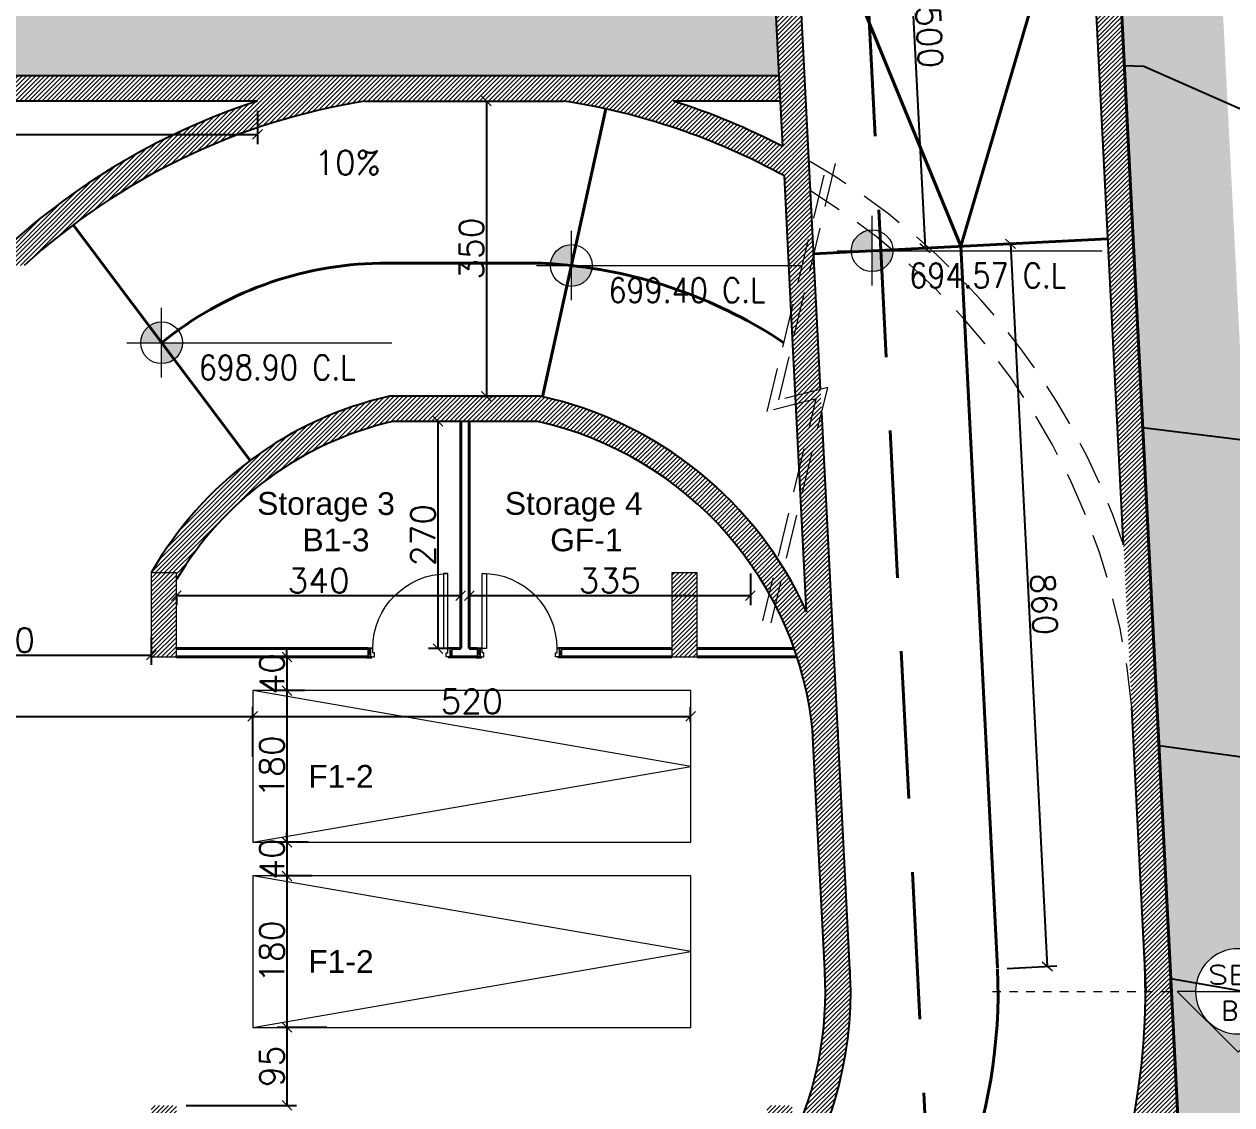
# Model space of a CAD drawing. Header units: metres. Extents: x -322116 to -321123, y -26723 to -26468.
# Drawn here: x -321779.92 to -321765.58, y -26544.13 to -26531.29 of the extents above; entities that cross this region are included whole.
import ezdxf
from ezdxf.enums import TextEntityAlignment as Align

# ---------------------------------------------------------------- set-up
doc = ezdxf.new("R2010")
doc.units = ezdxf.units.M
doc.header["$LTSCALE"] = 7
doc.header["$MEASUREMENT"] = 0
doc.header["$PDMODE"] = 34
doc.header["$PDSIZE"] = 0.5
for name, pattern in [('$0$CENTER', [2, 1.25, -0.25, 0.25, -0.25]), ('1363-TXX-A-XXX-Plots layouts-R02$0$HIDDEN', [0.375, 0.25, -0.125]), ('DASHED', [0.75, 0.5, -0.25]), ('Hidden', [9.525, 6.35, -3.175])]:
    doc.linetypes.add(name, pattern=pattern)
for name, color, linetype, lineweight in [('$0$A-ANNO-IDEN', 2, 'Continuous', 9), ('1363TRXX-AS003$0$A-FLOR-IDEN', 4, 'Continuous', 18), ('A-ANNO-TXT3', 6, 'Continuous', 30), ('A-DOOR', 134, 'Continuous', 18), ('A-FLOR-HIDN', 9, 'Hidden', 13), ('A-GRID-DIMS', 142, 'Continuous', 9), ('A-STRS', 2, 'Continuous', 18), ('A-WALL-BLWO', 7, 'Continuous', 40), ('L-Structure', 5, 'Continuous', 15), ('PATT-CONC', 8, 'Continuous', 9), ('plaster', 1, 'Continuous', 0), ('projection plans', 8, 'Continuous', 5)]:
    doc.layers.add(name, color=color, linetype=linetype, lineweight=lineweight)
for name, color, linetype in [('22-1-14-ROAD P2PFGC', 5, 'Continuous'), ('CONT-MNR', 8, 'Continuous'), ('POINT_ICON', 4, 'Continuous')]:
    doc.layers.add(name, color=color, linetype=linetype)
doc.styles.add('$0$EG_SIMPLEX', font='SIMPLEX.shx')
doc.styles.add('1363TRXX-AS003$0$EG_SIMPLEX', font='SIMPLEX.shx')
doc.styles.add('EG_SIMPLEX', font='SIMPLEX.shx')
doc.styles.get("Standard").update_dxf_attribs({"font": 'romans.shx', "height": 0.5})
doc.dimstyles.new('ERGA-M-0200', dxfattribs={"dimscale": 1.15, "dimtxt": 0.2, "dimasz": 0.2, "dimexe": 0.1, "dimexo": 0.1, "dimgap": 0.06, "dimtad": 1, "dimdec": 1, "dimlfac": 100, "dimrnd": 5, "dimdsep": 46, "dimtxsty": 'EG_SIMPLEX', "dimblk1": 'OBLIQUE', "dimblk2": 'OBLIQUE', "dimsah": 1, "dimcen": 0.3, "dimclrd": 256, "dimclre": 256, "dimclrt": 2, "dimadec": 0, "dimazin": 0, "dimtfac": 1, "dimtdec": 1, "dimtix": 1, "dimtmove": 2, "dimatfit": 3, "dimldrblk": 'OBLIQUE', "dimfxl": 1, "dimtolj": 1, "dimtzin": 0, "dimarcsym": 0})
pattern_1 = [(45, (65, 0), (-0.0265165042945, 0.0265165042945), [])]

# ---------------------------------------------------------------- blocks, each defined once
blk = doc.blocks.new('*U29')
blk.add_hatch(color=252).paths.add_polyline_path([(0, 450, -0.414214), (450, 0), (643, 0), (0, 643), (-643, 0), (-450, 0, -0.414214)])
blk.add_line((-450, 0), (450, 0))
at = {"linetype": '$0$CENTER'}
blk.add_line((-2593, 0), (-643, 0), dxfattribs=at)
blk.add_lwpolyline([(-450, 0), (-643, 0), (0, 643), (643, 0), (450, 0)])
blk.add_circle((0, 0), 450)
at = {"style": '$0$EG_SIMPLEX'}
blk.add_attdef('NB', text='', height=200, dxfattribs=at).set_placement((0, 32), align=Align.BOTTOM_CENTER)
at = {"style": '$0$EG_SIMPLEX', "width": 0.5625}
blk.add_attdef('REF-F-', text='', height=200, dxfattribs=at).set_placement((-321, -274), (321, -274), align=Align.FIT)
at = {"style": '$0$EG_SIMPLEX'}
blk.add_attdef('REF', text='', height=200, dxfattribs=at).set_placement((0, -75), align=Align.TOP_CENTER)
blk = doc.blocks.new('plot limit')
at = {"color": 5}
blk.add_lwpolyline([(-321725.0411, -26759.7735), (-321735.7734, -26759.0595), (-321732.8382, -26721.5907), (-321726.0304, -26721.9282), (-321722.2569, -26721.9337), (-321712.0131, -26721.5769), (-321702.1619, -26720.7671), (-321700.2699, -26757.9792), (-321703.6476, -26759.2974, -0.0276131)], format="xyb", close=True, dxfattribs=at)
at = {"color": 5, "linetype": 'DASHED', "ltscale": 0.5}
blk.add_lwpolyline([(-321703.4829, -26753.8659), (-321705.0008, -26724.0106), (-321711.838, -26724.5726), (-321722.2069, -26724.9338), (-321726.107, -26724.928), (-321730.075, -26724.7313), (-321732.3893, -26754.2736)], dxfattribs=at)
at = {"layer": '$0$A-ANNO-IDEN'}
ref = blk.add_blockref('*U29', (-321700.5036, -26737.8057), dxfattribs=dict(at, xscale=-0.0011249999994782, yscale=0.0011249999994782, zscale=0.0011249999994782, rotation=180))
ref.add_attrib('REF-F-', 'SEC', dxfattribs={"layer": '0', "height": 0.225, "rotation": 360, "style": '$0$EG_SIMPLEX', "width": 1.25}).set_placement((-321700.8652, -26737.7221), (-321700.1419, -26737.7221), align=Align.FIT)
ref.add_attrib('NB', 'BB', dxfattribs={"layer": '0', "height": 0.225, "rotation": 360, "style": '$0$EG_SIMPLEX'}).set_placement((-321700.5036, -26738.2169), align=Align.BOTTOM_CENTER)
blk = doc.blocks.new('B1 2')
at = {"layer": 'CONT-MNR', "flags": 128}
for points, elevation in [([(-321201.8548, -26531.7818), (-321201.6226, -26531.7914), (-321198.8615, -26533.0098), (-321196.9731, -26533.7744), (-321193.6076, -26534.2718), (-321188.3932, -26534.1356)], 704), ([(-321201.444, -26539.8606), (-321198.1327, -26540.3135), (-321193.9112, -26540.3025), (-321190.1897, -26540.001), (-321188.3932, -26540.0387)], 706), ([(-321188.3932, -26543.2778), (-321189.0609, -26543.3304), (-321190.5994, -26543.435), (-321192.0641, -26543.5129), (-321193.3802, -26543.5547), (-321194.4728, -26543.5504), (-321195.5704, -26543.4996), (-321196.5078, -26543.4249), (-321197.3358, -26543.3279), (-321198.1058, -26543.2107), (-321198.8686, -26543.0752), (-321199.6754, -26542.9231), (-321200.5772, -26542.7564), (-321201.3033, -26542.6321)], 707)]:
    blk.add_lwpolyline(points, dxfattribs=dict(at, elevation=elevation))
at = {"layer": 'POINT_ICON', "color": 4, "linetype": 'Continuous', "elevation": 705}
blk.add_lwpolyline([(-321201.6362, -26536.0808), (-321199.649, -26536.3277), (-321196.9745, -26536.7997), (-321192.8035, -26537.0602), (-321188.3932, -26536.9919)], dxfattribs=at)
blk = doc.blocks.new('_OBLIQUE')
at = {"color": 0, "linetype": 'ByBlock'}
blk.add_line((-0.5, -0.5), (0.5, 0.5), dxfattribs=at)
blk = doc.blocks.new('*D86')
at = {"layer": 'A-GRID-DIMS', "lineweight": -2, "transparency": 16777216}
for p, q in [((-321769.676, -26528.968), (-321769.362, -26528.952)), ((-321769.477, -26528.958), (-321769.223, -26533.951)), ((-321769.422, -26533.962), (-321769.108, -26533.946))]:
    blk.add_line(p, q, dxfattribs=at)
at = {"layer": 'Defpoints', "color": 0, "transparency": 16777216}
for p in [(-321769.791, -26528.974), (-321769.537, -26533.967), (-321769.223, -26533.951)]:
    blk.add_point(p, dxfattribs=at)
at = {"layer": 'A-GRID-DIMS', "lineweight": -2, "transparency": 16777216, "xscale": 0.115, "yscale": 0.115, "zscale": 0.115}
for p, rotation in [((-321769.477, -26528.958), 92.91062569001384), ((-321769.223, -26533.951), 272.9106256900138)]:
    blk.add_blockref('_OBLIQUE', p, dxfattribs=dict(at, rotation=rotation))
at = {"layer": 'A-GRID-DIMS', "color": 2, "transparency": 16777216, "insert": (-321769.172, -26531.446), "char_height": 0.2875, "attachment_point": 5, "rotation": 272.9106, "style": 'EG_SIMPLEX'}
blk.add_mtext('\\A1;500', dxfattribs=at)
blk = doc.blocks.new('CAR')
at = {"layer": 'projection plans'}
blk.add_lwpolyline([(-4465, 51996), (-6265, 51996), (-6265, 46796), (-4465, 46796)], close=True, dxfattribs=at)
blk.add_lwpolyline([(-6265, 51996), (-5365, 46796), (-4465, 51996)], dxfattribs=at)
blk = doc.blocks.new('1363TRXX-AS003$0$TAG-LEV-PL1')
h = blk.add_hatch(color=256)
h.paths.add_polyline_path([(0, 168.7, 0.414214), (-168.8, 0), (0, 0)])
h.paths.add_polyline_path([(168.7, 0), (0, 0), (0, -168.8, 0.414214)])
for p, q in [((0, -281.3), (0, 281.3)), ((-281.3, 0), (1859, 0))]:
    blk.add_line(p, q)
blk.add_circle((0, 0), 168.7)
at = {"style": '1363TRXX-AS003$0$EG_SIMPLEX', "width": 0.85}
for tag, p in [('F.F.L.', (450, 150)), ('C.L.', (450, -450))]:
    blk.add_attdef(tag, p, '', height=300, dxfattribs=at)
blk = doc.blocks.new('*D89')
at = {"layer": 'A-GRID-DIMS', "lineweight": -2, "transparency": 16777216}
for p, q in [((-321768.683, -26533.924), (-321768.093, -26533.894)), ((-321768.207, -26533.9), (-321767.771, -26542.483)), ((-321768.247, -26542.508), (-321767.656, -26542.477))]:
    blk.add_line(p, q, dxfattribs=at)
at = {"layer": 'Defpoints', "color": 0, "transparency": 16777216}
for p in [(-321768.798, -26533.93), (-321768.362, -26542.513), (-321767.771, -26542.483)]:
    blk.add_point(p, dxfattribs=at)
at = {"layer": 'A-GRID-DIMS', "lineweight": -2, "transparency": 16777216, "xscale": 0.115, "yscale": 0.115, "zscale": 0.115}
for p, rotation in [((-321768.207, -26533.9), 92.91033000602758), ((-321767.771, -26542.483), 272.9103300060276)]:
    blk.add_blockref('_OBLIQUE', p, dxfattribs=dict(at, rotation=rotation))
at = {"layer": 'A-GRID-DIMS', "color": 2, "transparency": 16777216, "insert": (-321767.811, -26538.182), "char_height": 0.2875, "attachment_point": 5, "rotation": 272.9103, "style": 'EG_SIMPLEX'}
blk.add_mtext('\\A1;860', dxfattribs=at)
blk = doc.blocks.new('*D90')
at = {"layer": 'A-GRID-DIMS', "lineweight": -2, "transparency": 16777216}
for p, q in [((-321778.412, -26538.571), (-321778.412, -26538.901)), ((-321781.912, -26538.623), (-321781.912, -26538.901)), ((-321781.912, -26538.786), (-321778.412, -26538.786))]:
    blk.add_line(p, q, dxfattribs=at)
at = {"layer": 'Defpoints', "color": 0, "transparency": 16777216}
for p in [(-321778.412, -26538.456), (-321781.912, -26538.508), (-321778.412, -26538.786)]:
    blk.add_point(p, dxfattribs=at)
at = {"layer": 'A-GRID-DIMS', "lineweight": -2, "transparency": 16777216, "xscale": 0.115, "yscale": 0.115, "zscale": 0.115, "rotation": 180}
blk.add_blockref('_OBLIQUE', (-321781.912, -26538.786), dxfattribs=at)
at = {"layer": 'A-GRID-DIMS', "lineweight": -2, "transparency": 16777216, "xscale": 0.115, "yscale": 0.115, "zscale": 0.115}
blk.add_blockref('_OBLIQUE', (-321778.412, -26538.786), dxfattribs=at)
at = {"layer": 'A-GRID-DIMS', "color": 2, "transparency": 16777216, "insert": (-321780.162, -26538.608), "char_height": 0.2875, "attachment_point": 5, "style": 'EG_SIMPLEX'}
blk.add_mtext('\\A1;350', dxfattribs=at)
blk = doc.blocks.new('*D91')
at = {"layer": 'A-GRID-DIMS', "lineweight": -2, "transparency": 16777216}
for p, q in [((-321774.515, -26532.205), (-321774.316, -26532.205)), ((-321774.431, -26532.205), (-321774.431, -26535.711)), ((-321774.515, -26535.711), (-321774.316, -26535.711))]:
    blk.add_line(p, q, dxfattribs=at)
at = {"layer": 'Defpoints', "color": 0, "transparency": 16777216}
for p in [(-321774.63, -26532.205, 0.001), (-321774.63, -26535.711, 0), (-321774.431, -26535.711)]:
    blk.add_point(p, dxfattribs=at)
at = {"layer": 'A-GRID-DIMS', "lineweight": -2, "transparency": 16777216, "xscale": 0.115, "yscale": 0.115, "zscale": 0.115}
for p, rotation in [((-321774.431, -26532.205), 90), ((-321774.431, -26535.711), 270)]:
    blk.add_blockref('_OBLIQUE', p, dxfattribs=dict(at, rotation=rotation))
at = {"layer": 'A-GRID-DIMS', "color": 2, "transparency": 16777216, "insert": (-321774.609, -26533.958), "char_height": 0.2875, "attachment_point": 5, "rotation": 90, "style": 'EG_SIMPLEX'}
blk.add_mtext('\\A1;350', dxfattribs=at)
blk = doc.blocks.new('*U84')
for p, q in [((-200, 0), (-170, -100)), ((-200, -100), (-170, 0)), ((800, 0), (770, -100)), ((800, -100), (770, 0))]:
    blk.add_line(p, q)
for points in [[(-95, 890), (-95, 0), (-145, 0), (-145, 890)], [(-215, 10), (-155, 10), (-155, 0), (-215, 0)], [(-170, -100), (-200, -100), (-200, 0), (-170, 0)], [(-145, 0), (-170, 0), (-170, -100), (-125, -100), (-125, -50), (-145, -50), (-145, 0)], [(745, 0), (770, 0), (770, -100), (725, -100), (725, -50), (745, -50), (745, 0)], [(815, 10), (755, 10), (755, 0), (815, 0)], [(770, -100), (800, -100), (800, 0), (770, 0)], [(-215, -110), (-155, -110), (-155, -100), (-215, -100)], [(815, -110), (755, -110), (755, -100), (815, -100)]]:
    blk.add_lwpolyline(points, close=True)
blk.add_arc((-145, 0), 890, 0, 90)
blk = doc.blocks.new('*D94')
at = {"layer": 'A-GRID-DIMS', "lineweight": -2, "transparency": 16777216}
for p, q in [((-321783.712, -26539.89), (-321783.712, -26539.399)), ((-321777.206, -26539.993), (-321777.206, -26539.399)), ((-321783.712, -26539.514), (-321777.206, -26539.514))]:
    blk.add_line(p, q, dxfattribs=at)
at = {"layer": 'Defpoints', "color": 0, "transparency": 16777216}
for p in [(-321777.206, -26539.514), (-321783.712, -26540.005, 0.001), (-321777.206, -26540.108, 0)]:
    blk.add_point(p, dxfattribs=at)
at = {"layer": 'A-GRID-DIMS', "lineweight": -2, "transparency": 16777216, "xscale": 0.115, "yscale": 0.115, "zscale": 0.115, "rotation": 180}
blk.add_blockref('_OBLIQUE', (-321783.712, -26539.514), dxfattribs=at)
at = {"layer": 'A-GRID-DIMS', "lineweight": -2, "transparency": 16777216, "xscale": 0.115, "yscale": 0.115, "zscale": 0.115}
blk.add_blockref('_OBLIQUE', (-321777.206, -26539.514), dxfattribs=at)
at = {"layer": 'A-GRID-DIMS', "color": 2, "transparency": 16777216, "insert": (-321780.459, -26539.336), "char_height": 0.2875, "attachment_point": 5, "style": 'EG_SIMPLEX'}
blk.add_mtext('\\A1;650', dxfattribs=at)
blk = doc.blocks.new('block')
at = {"layer": 'PATT-CONC', "transparency": 33554610}
h = blk.add_hatch(dxfattribs=at)
h.set_pattern_fill('ANSI31', color=8, scale=0.3)
h.set_pattern_definition([(45, (195, 0), (-0.0265165042945, 0.0265165042945), [])])
h.paths.add_polyline_path([(-321663.329, -26546.458), (-321663.329, -26546.758), (-321664.229, -26546.758), (-321664.229, -26546.458)])
h.paths.add_polyline_path([(-321642.229, -26538.808), (-321641.929, -26538.808), (-321641.929, -26537.808), (-321642.229, -26537.808)])
h.paths.add_polyline_path([(-321648.412, -26538.808), (-321648.112, -26538.808), (-321648.112, -26537.808), (-321648.412, -26537.808)])
h.paths.add_polyline_path([(-321652.212, -26539.308), (-321651.912, -26539.308), (-321651.912, -26538.508), (-321652.212, -26538.508)])
h.paths.add_polyline_path([(-321658.412, -26538.808), (-321658.112, -26538.808), (-321658.112, -26537.808), (-321658.412, -26537.808)])
h.paths.add_polyline_path([(-321658.412, -26547.358), (-321658.112, -26547.358), (-321658.112, -26548.258), (-321658.412, -26548.258)])
h.paths.add_polyline_path([(-321648.413, -26544.135), (-321648.113, -26544.135), (-321648.113, -26545.035), (-321648.413, -26545.035)])
h.paths.add_polyline_path([(-321664.612, -26538.708), (-321664.312, -26538.708), (-321664.312, -26537.808), (-321664.612, -26537.808)])
h.paths.add_polyline_path([(-321640.802, -26544.135), (-321641.102, -26544.135), (-321641.102, -26545.035), (-321640.802, -26545.035)])
h.paths.add_polyline_path([(-321651.912, -26547.958), (-321652.856, -26547.958), (-321652.856, -26548.258), (-321651.912, -26548.258)])
at = {"layer": 'L-Structure'}
for points in [[(-321648.412, -26538.808), (-321648.112, -26538.808), (-321648.112, -26537.808), (-321648.412, -26537.808), (-321648.412, -26538.808)], [(-321642.229, -26538.808), (-321641.929, -26538.808), (-321641.929, -26537.808), (-321642.229, -26537.808), (-321642.229, -26538.808)]]:
    blk.add_lwpolyline(points, dxfattribs=at)
blk = doc.blocks.new('new for 322')
at = {"layer": 'plaster'}
h = blk.add_hatch(dxfattribs=at)
h.set_pattern_fill('ANSI38', color=256, scale=1.6)
h.paths.add_polyline_path([(-321765.079, -26543.078), (-321765.504, -26543.503), (-321766.227, -26542.78), (-321766.296, -26542.78), (-321765.518, -26558.082), (-321764.316, -26558.082)])
h.paths.add_polyline_path([(-321768.583, -26556.863), (-321781.742, -26556.882), (-321781.742, -26554.12), (-321785.212, -26554.12), (-321785.212, -26556.858), (-321797.202, -26556.858), (-321797.296, -26558.058), (-321784.227, -26558.058), (-321784.227, -26555.32), (-321783.067, -26555.32), (-321783.067, -26558.082), (-321768.521, -26558.082)])
h.paths.add_polyline_path([(-321765.58, -26556.858), (-321768.583, -26556.863), (-321768.521, -26558.082), (-321765.518, -26558.082)])
h.paths.add_polyline_path([(-321797.202, -26556.858), (-321800.211, -26556.858), (-321800.305, -26558.058), (-321797.296, -26558.058)])
h.paths.add_polyline_path([(-321799.651, -26549.701), (-321799.117, -26542.887), (-321799.733, -26543.503), (-321800.323, -26542.913), (-321800.847, -26549.607), (-321801.509, -26558.058), (-321800.305, -26558.058), (-321800.211, -26556.858), (-321800.211, -26556.858)])
h.paths.add_polyline_path([(-321798.89, -26539.998), (-321798.257, -26531.905), (-321770.954, -26531.905), (-321771.015, -26530.705), (-321799.366, -26530.705), (-321800.087, -26539.904), (-321800.323, -26542.913), (-321799.733, -26543.503), (-321799.117, -26542.887)])
edge = h.paths.add_edge_path(flags=16)
edge.add_arc((-321799.733, -26542.78), 0.506, 0, 360)
h.paths.add_polyline_path([(-321799.976, -26543.172), (-321799.489, -26543.172), (-321799.489, -26542.834), (-321799.976, -26542.834)], flags=0)
h.paths.add_polyline_path([(-321800.151, -26542.752), (-321799.315, -26542.752), (-321799.315, -26542.415), (-321800.151, -26542.415)], flags=0)
h.paths.add_polyline_path([(-321800.019, -26538.163), (-321799.077, -26538.163), (-321799.077, -26537.713), (-321800.019, -26537.713)], flags=17)
h.paths.add_polyline_path([(-321799.737, -26537.665), (-321799.359, -26537.665), (-321799.359, -26537.205), (-321799.737, -26537.205)], flags=16)
edge = h.paths.add_edge_path()
edge.add_line((-321765.807, -26528.751), (-321767.005, -26528.826))
edge.add_line((-321767.005, -26528.826), (-321766.296, -26542.78))
edge.add_line((-321766.296, -26542.78), (-321766.227, -26542.78))
edge.add_line((-321766.227, -26542.78), (-321766.01, -26542.78))
edge.add_arc((-321765.504, -26542.78), 0.506, 39.0187, 180, ccw=False)
edge.add_line((-321765.11, -26542.461), (-321765.807, -26528.751))
blk = doc.blocks.new('*D166')
at = {"layer": 'A-GRID-DIMS', "lineweight": -2, "transparency": 16777216}
for p, q in [((-321774.851, -26536.011), (-321775.121, -26536.011)), ((-321775.006, -26538.708), (-321775.006, -26536.011)), ((-321774.851, -26538.708), (-321775.121, -26538.708))]:
    blk.add_line(p, q, dxfattribs=at)
at = {"layer": 'Defpoints', "color": 0, "transparency": 16777216}
for p in [(-321775.006, -26536.011), (-321774.736, -26536.011), (-321774.736, -26538.708)]:
    blk.add_point(p, dxfattribs=at)
at = {"layer": 'A-GRID-DIMS', "lineweight": -2, "transparency": 16777216, "xscale": 0.115, "yscale": 0.115, "zscale": 0.115}
for p, rotation in [((-321775.006, -26536.011), 90), ((-321775.006, -26538.708), 270)]:
    blk.add_blockref('_OBLIQUE', p, dxfattribs=dict(at, rotation=rotation))
at = {"layer": 'A-GRID-DIMS', "color": 2, "transparency": 16777216, "insert": (-321775.185, -26537.36), "char_height": 0.2875, "attachment_point": 5, "rotation": 90, "style": 'EG_SIMPLEX'}
blk.add_mtext('\\A1;270', dxfattribs=at)
blk = doc.blocks.new('*D167')
at = {"layer": 'A-GRID-DIMS', "lineweight": -2, "transparency": 16777216}
for p, q in [((-321778.112, -26538.079), (-321774.736, -26538.079)), ((-321778.112, -26538.099), (-321778.112, -26538.194)), ((-321774.736, -26538.099), (-321774.736, -26538.194))]:
    blk.add_line(p, q, dxfattribs=at)
at = {"layer": 'Defpoints', "color": 0, "transparency": 16777216}
for p in [(-321778.112, -26537.984), (-321774.736, -26537.984), (-321774.736, -26538.079)]:
    blk.add_point(p, dxfattribs=at)
at = {"layer": 'A-GRID-DIMS', "lineweight": -2, "transparency": 16777216, "xscale": 0.115, "yscale": 0.115, "zscale": 0.115, "rotation": 180}
blk.add_blockref('_OBLIQUE', (-321778.112, -26538.079), dxfattribs=at)
at = {"layer": 'A-GRID-DIMS', "lineweight": -2, "transparency": 16777216, "xscale": 0.115, "yscale": 0.115, "zscale": 0.115}
blk.add_blockref('_OBLIQUE', (-321774.736, -26538.079), dxfattribs=at)
at = {"layer": 'A-GRID-DIMS', "color": 2, "transparency": 16777216, "insert": (-321776.424, -26537.901), "char_height": 0.2875, "attachment_point": 5, "style": 'EG_SIMPLEX'}
blk.add_mtext('\\A1;340', dxfattribs=at)
blk = doc.blocks.new('*D168')
at = {"layer": 'A-GRID-DIMS', "lineweight": -2, "transparency": 16777216}
for p, q in [((-321774.636, -26537.805), (-321774.636, -26538.194)), ((-321771.297, -26537.816), (-321771.297, -26538.194)), ((-321774.636, -26538.079), (-321771.297, -26538.079))]:
    blk.add_line(p, q, dxfattribs=at)
at = {"layer": 'Defpoints', "color": 0, "transparency": 16777216}
for p in [(-321774.636, -26537.69), (-321771.297, -26537.701), (-321771.297, -26538.079)]:
    blk.add_point(p, dxfattribs=at)
at = {"layer": 'A-GRID-DIMS', "lineweight": -2, "transparency": 16777216, "xscale": 0.115, "yscale": 0.115, "zscale": 0.115, "rotation": 180}
blk.add_blockref('_OBLIQUE', (-321774.636, -26538.079), dxfattribs=at)
at = {"layer": 'A-GRID-DIMS', "lineweight": -2, "transparency": 16777216, "xscale": 0.115, "yscale": 0.115, "zscale": 0.115}
blk.add_blockref('_OBLIQUE', (-321771.297, -26538.079), dxfattribs=at)
at = {"layer": 'A-GRID-DIMS', "color": 2, "transparency": 16777216, "insert": (-321772.967, -26537.901), "char_height": 0.2875, "attachment_point": 5, "style": 'EG_SIMPLEX'}
blk.add_mtext('\\A1;335', dxfattribs=at)
blk = doc.blocks.new('*D175')
at = {"layer": 'A-GRID-DIMS', "lineweight": -2, "transparency": 16777216}
for p, q in [((-321784.822, -26532.32), (-321784.822, -26532.716)), ((-321777.15, -26532.32), (-321777.15, -26532.716)), ((-321784.822, -26532.601), (-321777.15, -26532.601))]:
    blk.add_line(p, q, dxfattribs=at)
at = {"layer": 'Defpoints', "color": 0, "transparency": 16777216}
for p in [(-321784.822, -26532.205, 0.001), (-321777.15, -26532.205), (-321777.15, -26532.601)]:
    blk.add_point(p, dxfattribs=at)
at = {"layer": 'A-GRID-DIMS', "lineweight": -2, "transparency": 16777216, "xscale": 0.115, "yscale": 0.115, "zscale": 0.115, "rotation": 180}
blk.add_blockref('_OBLIQUE', (-321784.822, -26532.601), dxfattribs=at)
at = {"layer": 'A-GRID-DIMS', "lineweight": -2, "transparency": 16777216, "xscale": 0.115, "yscale": 0.115, "zscale": 0.115}
blk.add_blockref('_OBLIQUE', (-321777.15, -26532.601), dxfattribs=at)
at = {"layer": 'A-GRID-DIMS', "color": 2, "transparency": 16777216, "insert": (-321780.986, -26532.423), "char_height": 0.2875, "attachment_point": 5, "style": 'EG_SIMPLEX'}
blk.add_mtext('\\A1;765', dxfattribs=at)
blk = doc.blocks.new('*D180')
at = {"layer": 'A-GRID-DIMS', "lineweight": -2, "transparency": 16777216}
for p, q in [((-321776.801, -26538.808), (-321776.801, -26538.693)), ((-321776.591, -26538.808), (-321776.916, -26538.808)), ((-321776.801, -26538.808), (-321776.801, -26539.208)), ((-321776.591, -26539.208), (-321776.916, -26539.208)), ((-321776.801, -26539.208), (-321776.801, -26539.323))]:
    blk.add_line(p, q, dxfattribs=at)
at = {"layer": 'Defpoints', "color": 0, "transparency": 16777216}
for p in [(-321776.476, -26538.808), (-321776.801, -26539.208), (-321776.476, -26539.208, 0)]:
    blk.add_point(p, dxfattribs=at)
at = {"layer": 'A-GRID-DIMS', "lineweight": -2, "transparency": 16777216, "xscale": 0.115, "yscale": 0.115, "zscale": 0.115}
for p, rotation in [((-321776.801, -26538.808), 270), ((-321776.801, -26539.208), 90)]:
    blk.add_blockref('_OBLIQUE', p, dxfattribs=dict(at, rotation=rotation))
at = {"layer": 'A-GRID-DIMS', "color": 2, "transparency": 16777216, "insert": (-321776.979, -26539.008), "char_height": 0.2875, "attachment_point": 5, "rotation": 90, "style": 'EG_SIMPLEX'}
blk.add_mtext('\\A1;40', dxfattribs=at)
blk = doc.blocks.new('*D181')
at = {"layer": 'A-GRID-DIMS', "lineweight": -2, "transparency": 16777216}
for p, q in [((-321776.591, -26539.208), (-321776.916, -26539.208)), ((-321776.801, -26539.208), (-321776.801, -26541.008)), ((-321776.549, -26541.008), (-321776.916, -26541.008))]:
    blk.add_line(p, q, dxfattribs=at)
at = {"layer": 'Defpoints', "color": 0, "transparency": 16777216}
for p in [(-321776.476, -26539.208, 0), (-321776.801, -26541.008), (-321776.434, -26541.008, 0)]:
    blk.add_point(p, dxfattribs=at)
at = {"layer": 'A-GRID-DIMS', "lineweight": -2, "transparency": 16777216, "xscale": 0.115, "yscale": 0.115, "zscale": 0.115}
for p, rotation in [((-321776.801, -26539.208), 90), ((-321776.801, -26541.008), 270)]:
    blk.add_blockref('_OBLIQUE', p, dxfattribs=dict(at, rotation=rotation))
at = {"layer": 'A-GRID-DIMS', "color": 2, "transparency": 16777216, "insert": (-321776.979, -26540.108), "char_height": 0.2875, "attachment_point": 5, "rotation": 90, "style": 'EG_SIMPLEX'}
blk.add_mtext('\\A1;180', dxfattribs=at)
blk = doc.blocks.new('*D182')
at = {"layer": 'A-GRID-DIMS', "lineweight": -2, "transparency": 16777216}
for p, q in [((-321776.801, -26541.008), (-321776.801, -26540.893)), ((-321776.549, -26541.008), (-321776.916, -26541.008)), ((-321776.801, -26541.008), (-321776.801, -26541.408)), ((-321776.501, -26541.408), (-321776.916, -26541.408)), ((-321776.801, -26541.408), (-321776.801, -26541.523))]:
    blk.add_line(p, q, dxfattribs=at)
at = {"layer": 'Defpoints', "color": 0, "transparency": 16777216}
for p in [(-321776.434, -26541.008, 0), (-321776.801, -26541.408), (-321776.386, -26541.408)]:
    blk.add_point(p, dxfattribs=at)
at = {"layer": 'A-GRID-DIMS', "lineweight": -2, "transparency": 16777216, "xscale": 0.115, "yscale": 0.115, "zscale": 0.115}
for p, rotation in [((-321776.801, -26541.008), 270), ((-321776.801, -26541.408), 90)]:
    blk.add_blockref('_OBLIQUE', p, dxfattribs=dict(at, rotation=rotation))
at = {"layer": 'A-GRID-DIMS', "color": 2, "transparency": 16777216, "insert": (-321776.979, -26541.208), "char_height": 0.2875, "attachment_point": 5, "rotation": 90, "style": 'EG_SIMPLEX'}
blk.add_mtext('\\A1;40', dxfattribs=at)
blk = doc.blocks.new('*D183')
at = {"layer": 'A-GRID-DIMS', "lineweight": -2, "transparency": 16777216}
for p, q in [((-321776.501, -26541.408), (-321776.916, -26541.408)), ((-321776.801, -26541.408), (-321776.801, -26543.208)), ((-321776.325, -26543.208), (-321776.916, -26543.208))]:
    blk.add_line(p, q, dxfattribs=at)
at = {"layer": 'Defpoints', "color": 0, "transparency": 16777216}
for p in [(-321776.386, -26541.408), (-321776.801, -26543.208), (-321776.21, -26543.208)]:
    blk.add_point(p, dxfattribs=at)
at = {"layer": 'A-GRID-DIMS', "lineweight": -2, "transparency": 16777216, "xscale": 0.115, "yscale": 0.115, "zscale": 0.115}
for p, rotation in [((-321776.801, -26541.408), 90), ((-321776.801, -26543.208), 270)]:
    blk.add_blockref('_OBLIQUE', p, dxfattribs=dict(at, rotation=rotation))
at = {"layer": 'A-GRID-DIMS', "color": 2, "transparency": 16777216, "insert": (-321776.979, -26542.308), "char_height": 0.2875, "attachment_point": 5, "rotation": 90, "style": 'EG_SIMPLEX'}
blk.add_mtext('\\A1;180', dxfattribs=at)
blk = doc.blocks.new('*D184')
at = {"layer": 'A-GRID-DIMS', "lineweight": -2, "transparency": 16777216}
for p, q in [((-321776.325, -26543.208), (-321776.916, -26543.208)), ((-321776.801, -26543.208), (-321776.801, -26544.135)), ((-321777.998, -26544.135), (-321776.686, -26544.135))]:
    blk.add_line(p, q, dxfattribs=at)
at = {"layer": 'Defpoints', "color": 0, "transparency": 16777216}
for p in [(-321776.21, -26543.208), (-321778.113, -26544.135), (-321776.801, -26544.135)]:
    blk.add_point(p, dxfattribs=at)
at = {"layer": 'A-GRID-DIMS', "lineweight": -2, "transparency": 16777216, "xscale": 0.115, "yscale": 0.115, "zscale": 0.115}
for p, rotation in [((-321776.801, -26543.208), 90), ((-321776.801, -26544.135), 270)]:
    blk.add_blockref('_OBLIQUE', p, dxfattribs=dict(at, rotation=rotation))
at = {"layer": 'A-GRID-DIMS', "color": 2, "transparency": 16777216, "insert": (-321776.979, -26543.671), "char_height": 0.2875, "attachment_point": 5, "rotation": 90, "style": 'EG_SIMPLEX'}
blk.add_mtext('\\A1;95', dxfattribs=at)
blk = doc.blocks.new('*D185')
at = {"layer": 'A-GRID-DIMS', "lineweight": -2, "transparency": 16777216}
for p, q in [((-321777.206, -26539.581), (-321777.206, -26539.399)), ((-321772.006, -26539.581), (-321772.006, -26539.399)), ((-321777.206, -26539.514), (-321772.006, -26539.514))]:
    blk.add_line(p, q, dxfattribs=at)
at = {"layer": 'Defpoints', "color": 0, "transparency": 16777216}
for p in [(-321772.006, -26539.514), (-321777.206, -26539.696), (-321772.006, -26539.696, 0)]:
    blk.add_point(p, dxfattribs=at)
at = {"layer": 'A-GRID-DIMS', "lineweight": -2, "transparency": 16777216, "xscale": 0.115, "yscale": 0.115, "zscale": 0.115, "rotation": 180}
blk.add_blockref('_OBLIQUE', (-321777.206, -26539.514), dxfattribs=at)
at = {"layer": 'A-GRID-DIMS', "lineweight": -2, "transparency": 16777216, "xscale": 0.115, "yscale": 0.115, "zscale": 0.115}
blk.add_blockref('_OBLIQUE', (-321772.006, -26539.514), dxfattribs=at)
at = {"layer": 'A-GRID-DIMS', "color": 2, "transparency": 16777216, "insert": (-321774.606, -26539.336), "char_height": 0.2875, "attachment_point": 5, "style": 'EG_SIMPLEX'}
blk.add_mtext('\\A1;520', dxfattribs=at)

msp = doc.modelspace()

# ---------------------------------------------------------------- hatches: boundary and pattern name
at = {"layer": 'PATT-CONC', "transparency": 33554610}
h = msp.add_hatch(dxfattribs=at)
h.set_pattern_fill('ANSI31', color=8, scale=0.3)
h.set_pattern_definition(pattern_1)
h.paths.add_polyline_path([(-321773.793, -26535.711), (-321775.5809, -26535.711, 0.2113301), (-321778.4118, -26537.8081), (-321778.1118, -26537.8081), (-321778.1118, -26537.8889, -0.2042108), (-321775.547, -26536.011), (-321773.8254, -26536.011, -0.3230904), (-321770.5583, -26539.6828), (-321770.4713, -26541.3933), (-321770.171, -26541.3933), (-321770.4641, -26535.6276), (-321770.5221, -26534.4875), (-321770.8225, -26534.4875), (-321770.6301, -26538.2703, 0.2389397)])
h.paths.add_polyline_path([(-321770.1101, -26542.5898), (-321770.171, -26541.3933), (-321770.4713, -26541.3933), (-321770.4129, -26542.5421, -0.1246147), (-321770.8018, -26544.5666), (-321770.8018, -26545.0348), (-321771.0584, -26545.0348, -0.3200602), (-321775.5763, -26546.8726), (-321775.5763, -26547.1804, 0.4929142)])
h.paths.add_polyline_path([(-321778.1133, -26545.0966), (-321778.1133, -26545.0348), (-321778.4133, -26545.0348), (-321778.4133, -26545.1848, 0.2004375), (-321775.5763, -26547.1804), (-321775.5763, -26546.8726, -0.1910662)])
h.paths.add_polyline_path([(-321770.2032, -26556.5581), (-321772.2603, -26556.5581), (-321772.2603, -26556.8581), (-321770.2032, -26556.8581)])
h.paths.add_polyline_path([(-321768.5989, -26556.5581), (-321770.2032, -26556.5581), (-321770.2032, -26556.8581), (-321768.5836, -26556.8581)])
h.paths.add_polyline_path([(-321765.8812, -26550.9343), (-321766.1813, -26550.9343), (-321765.8954, -26556.5581), (-321768.5989, -26556.5581), (-321768.5836, -26556.8581), (-321765.5801, -26556.8581)])
h.paths.add_polyline_path([(-321766.2957, -26542.7796), (-321766.6058, -26542.7796, -0.2018518), (-321769.0085, -26548.502), (-321768.9884, -26548.8965, 0.1532996), (-321766.504, -26544.5889), (-321766.1813, -26550.9343), (-321765.8812, -26550.9343)])
h.paths.add_polyline_path([(-321766.3662, -26541.3933), (-321766.6664, -26541.3933), (-321766.6184, -26542.3374, -0.0026699), (-321766.6141, -26542.4227), (-321766.596, -26542.7796), (-321766.2957, -26542.7796)])
h.paths.add_polyline_path([(-321766.5699, -26537.3873), (-321766.8701, -26537.3873), (-321766.7674, -26539.408), (-321766.6664, -26541.3933), (-321766.3662, -26541.3933)])
h.paths.add_polyline_path([(-321766.8738, -26531.4076), (-321767.1742, -26531.4076), (-321766.8701, -26537.3873), (-321766.5699, -26537.3873)])
h.paths.add_polyline_path([(-321767.0047, -26528.8322), (-321767.3043, -26528.8474), (-321767.1742, -26531.4076), (-321766.8738, -26531.4076)])
h = msp.add_hatch(dxfattribs=at)
h.set_pattern_fill('ANSI31', color=8, scale=0.3)
h.set_pattern_definition(pattern_1)
edge = h.paths.add_edge_path()
edge.add_line((-321770.7985, -26529.05), (-321771.0977, -26529.0746))
edge.add_line((-321771.0977, -26529.0746), (-321770.9538, -26531.9053))
edge.add_line((-321770.9538, -26531.9053), (-321775.2441, -26531.9053))
edge.add_line((-321775.2441, -26531.9053), (-321775.2441, -26532.2053))
edge.add_line((-321775.2441, -26532.2053), (-321773.5117, -26532.2053))
edge.add_arc((-321774.7364, -26540.111), 8, 61.28892, 81.19354, ccw=False)
edge.add_line((-321770.8933, -26533.0946), (-321770.8225, -26534.4875))
edge.add_line((-321770.8225, -26534.4875), (-321770.5221, -26534.4875))
edge.add_line((-321770.5221, -26534.4875), (-321770.7985, -26529.05))
edge = h.paths.add_edge_path(flags=16)
edge.add_line((-321770.9385, -26532.2053), (-321770.9111, -26532.7451))
edge.add_arc((-321774.7364, -26540.111), 8.3, 62.55553, 72.26821)
edge.add_line((-321772.2086, -26532.2053), (-321770.9385, -26532.2053))
edge = h.paths.add_edge_path()
edge.add_line((-321775.2441, -26531.9053), (-321781.747, -26531.9053))
edge.add_line((-321781.747, -26531.9053), (-321781.747, -26532.2053))
edge.add_line((-321781.747, -26532.2053), (-321777.1496, -26532.2053))
edge.add_arc((-321774.6263, -26539.959), 8.1539, 108.02628, 134.64905)
edge.add_line((-321780.3566, -26534.1581), (-321779.921, -26534.1581))
edge.add_arc((-321774.6263, -26539.959), 7.8539, 99.16369, 132.38775, ccw=False)
edge.add_line((-321775.8771, -26532.2053), (-321775.2441, -26532.2053))
edge.add_line((-321775.2441, -26532.2053), (-321775.2441, -26531.9053))
h.paths.add_polyline_path([(-321781.747, -26531.9053), (-321795.2474, -26531.9053), (-321795.2709, -26532.2053), (-321781.747, -26532.2053)])
h.paths.add_polyline_path([(-321795.2474, -26531.9053), (-321798.2566, -26531.9053), (-321800.2113, -26556.8581), (-321797.2021, -26556.8581), (-321797.1786, -26556.5581), (-321799.8869, -26556.5581), (-321797.9791, -26532.2053), (-321795.2709, -26532.2053)])
h.paths.add_polyline_path([(-321770.8452, -26529.0539), (-321771.0463, -26529.0704), (-321771.0977, -26529.0746), (-321770.7985, -26529.05)], flags=17)

# ---------------------------------------------------------------- linework, layer by layer
at = {"layer": '22-1-14-ROAD P2PFGC'}
for p, q in [((-321770.9538, -26531.9053, 0.0007), (-321798.2566, -26531.9053, 0.0007)), ((-321777.1496, -26532.2053, 0.0007), (-321797.9791, -26532.2053, 0.0007)), ((-321775.8771, -26532.2053), (-321773.5117, -26532.2053)), ((-321770.9385, -26532.2053, 0.0007), (-321772.2086, -26532.2053, 0.0007)), ((-321773.793, -26535.711, 0), (-321775.5809, -26535.711, 0)), ((-321773.8254, -26536.011, 0), (-321775.547, -26536.011, 0))]:
    msp.add_line(p, q, dxfattribs=at)
for points in [[(-321766.8656, -26537.4767), (-321767.3045, -26528.8448)], [(-321765.5801, -26556.8581), (-321767.005, -26528.8273)], [(-321770.9538, -26531.9053), (-321771.0981, -26529.0656)], [(-321770.4641, -26535.6276), (-321770.7986, -26529.0481)], [(-321770.9111, -26532.7451), (-321770.9538, -26531.9053)], [(-321770.8112, -26534.7082), (-321770.8933, -26533.0946)], [(-321770.6301, -26538.2703), (-321770.8112, -26534.7082)], [(-321770.1101, -26542.5898), (-321770.4501, -26535.9036)], [(-321766.596, -26542.7796), (-321766.7674, -26539.408)], [(-321770.4098, -26542.6039), (-321770.5583, -26539.6828)]]:
    msp.add_lwpolyline(points, dxfattribs=at)
for centre, radius, start, end in [((-321774.7364, -26540.111), 8.3, 81.35446758927473, 81.35446925851026), ((-321774.7364, -26540.111), 8.3, 81.35446758927473, 81.35446925851026), ((-321774.6263, -26539.959), 8.1539, 108.02628, 134.64905), ((-321774.6263, -26539.959), 7.8539, 99.16369, 132.38775), ((-321774.7364, -26540.111), 8, 61.28892, 81.19354), ((-321774.7364, -26540.111), 8.3, 62.55553, 72.26821), ((-321774.6263, -26539.959), 4.3539, 102.66434, 150.39534), ((-321774.7364, -26540.111), 4.5, 24.1454, 77.89851), ((-321774.6263, -26539.959), 4.0539, 103.12656, 149.29346), ((-321774.7364, -26540.111), 4.2, 5.04139, 77.47209), ((-321774.7364, -26540.111), 4.5, 5.04139, 5.75178), ((-321774.6058, -26542.7863), 8.3, 0.04629, 3.37705), ((-321774.6058, -26542.7863), 8, 242.97027, 3.21657), ((-321774.6058, -26542.7863), 4.5, 212.20918, 2.5027), ((-321774.6058, -26542.7863), 4.2, 334.91976, 3.33287), ((-321774.6058, -26542.7863), 4.5, 2.5027, 3.31856)]:
    msp.add_arc(centre, radius, start, end, dxfattribs=at)
at = {"layer": 'A-FLOR-HIDN', "linetype": '1363-TXX-A-XXX-Plots layouts-R02$0$HIDDEN', "ltscale": 0.3}
for points in [[(-321771.1476, -26538.3775), (-321770.5145, -26535.7438), (-321771.0961, -26535.8932), (-321770.3648, -26532.8507)], [(-321771.0504, -26538.4009), (-321770.3784, -26535.6055), (-321770.96, -26535.755), (-321770.2675, -26532.8741)]]:
    msp.add_lwpolyline(points, dxfattribs=at)
for radius, start, end in [(8.3, 18.505, 60.12466), (8, 5.04139, 58.72966)]:
    msp.add_arc((-321774.7364, -26540.111), radius, start, end, dxfattribs=at)
at = {"layer": 'A-WALL-BLWO', "color": 4}
for p, q in [((-321773.7664, -26535.7168), (-321773.0119, -26532.2991)), ((-321779.3389, -26533.676), (-321777.2388, -26536.476)), ((-321770.5459, -26534.0187), (-321767.0504, -26533.8409))]:
    msp.add_line(p, q, dxfattribs=at)
at = {"layer": 'A-WALL-BLWO'}
for p, q in [((-321774.7364, -26536.011), (-321774.7364, -26538.7081)), ((-321774.6364, -26536.011), (-321774.6364, -26538.7081)), ((-321778.1118, -26538.7081), (-321775.8364, -26538.7081)), ((-321774.8364, -26538.7081), (-321774.7364, -26538.7081)), ((-321774.6364, -26538.7081), (-321774.5364, -26538.7081)), ((-321773.5364, -26538.7081), (-321772.2287, -26538.7081)), ((-321771.9287, -26538.7081), (-321770.7777, -26538.7081)), ((-321778.1118, -26538.8081), (-321775.8364, -26538.8081)), ((-321774.8364, -26538.8081), (-321774.5364, -26538.8081)), ((-321773.5364, -26538.8081), (-321772.2287, -26538.8081)), ((-321771.9287, -26538.8081), (-321770.7436, -26538.8081))]:
    msp.add_line(p, q, dxfattribs=at)
at = {"layer": 'A-WALL-BLWO', "color": 4}
for points in [[(-321770.7985, -26529.05), (-321768.7982, -26533.9298), (-321767.3051, -26528.8474)], [(-321768.3624, -26542.5009), (-321768.7982, -26533.9298)]]:
    msp.add_lwpolyline(points, dxfattribs=at)
msp.add_lwpolyline([(-321773.4224, -26534.1584, 0.0154659), (-321773.7734, -26534.1303), (-321775.6983, -26534.1303, 0.1671812), (-321778.2888, -26535.076, 0.0765416)], format="xyb", dxfattribs=at)
for centre, radius, start, end in [((-321774.0515, -26539.8168), 5.6932, 56.38357, 83.65543), ((-321774.6058, -26542.7863), 6.25, 266.19303, 2.5027)]:
    msp.add_arc(centre, radius, start, end, dxfattribs=at)

# ---------------------------------------------------------------- block references
at = {"layer": '1363TRXX-AS003$0$A-FLOR-IDEN'}
ref = msp.add_blockref('1363TRXX-AS003$0$TAG-LEV-PL1', (-321769.8511, -26533.9833), dxfattribs=dict(at, xscale=0.0014700000362087, yscale=0.0014700000362087, zscale=0.0014700000362087))
ref.add_attrib('C.L.', '694.57 C.L', (-321769.4101, -26534.4243), dxfattribs={"layer": '0', "height": 0.294, "rotation": 360, "style": '1363TRXX-AS003$0$EG_SIMPLEX', "width": 0.85})
ref = msp.add_blockref('1363TRXX-AS003$0$TAG-LEV-PL1', (-321773.4224, -26534.1584), dxfattribs=dict(at, xscale=0.0014700000362087, yscale=0.0014700000362087, zscale=0.0014700000362087))
ref.add_attrib('C.L.', '699.40 C.L', (-321772.9814, -26534.5994), dxfattribs={"layer": '0', "height": 0.294, "rotation": 360, "style": '1363TRXX-AS003$0$EG_SIMPLEX', "width": 0.85})
ref = msp.add_blockref('1363TRXX-AS003$0$TAG-LEV-PL1', (-321778.2888, -26535.076), dxfattribs=dict(at, xscale=0.0014700000362087, yscale=0.0014700000362087, zscale=0.0014700000362087))
ref.add_attrib('C.L.', '698.90 C.L', (-321777.8478, -26535.517), dxfattribs={"layer": '0', "height": 0.294, "rotation": 360, "style": '1363TRXX-AS003$0$EG_SIMPLEX', "width": 0.85})
at = {"layer": 'A-DOOR', "extrusion": (5.54664e-07, -1.49774e-07, 1), "xscale": -0.0010000000000001, "yscale": 0.0010000000000001, "zscale": 0.0010000000000001}
msp.add_blockref('*U84', (-321775.0364, -26538.7081, -0.1745), dxfattribs=at)
at = {"layer": 'A-DOOR', "extrusion": (-5.54664e-07, -1.49774e-07, 1), "xscale": 0.0010000000000001, "yscale": 0.0010000000000001, "zscale": 0.0010000000000001}
msp.add_blockref('*U84', (-321774.3364, -26538.7081, 0.1825), dxfattribs=at)
at = {"layer": 'A-STRS', "color": 1, "extrusion": (2.01612e-101, 8.81127e-102, -1), "xscale": -0.001, "yscale": 0.001, "zscale": 0.001, "rotation": 270}
for p in [(321725.2096, -26534.7431, 0), (321725.2096, -26536.9431)]:
    msp.add_blockref('CAR', p, dxfattribs=at)
at = {"layer": 'A-WALL-BLWO'}
for name, p in [('B1 2', (-565, 0)), ('plot limit', (-65, 195.0262)), ('new for 322', (0, 0)), ('block', (-130, 0))]:
    msp.add_blockref(name, p, dxfattribs=at)

# ---------------------------------------------------------------- texts
at = {"layer": 'A-ANNO-TXT3', "lineweight": 5, "char_height": 0.27, "attachment_point": 1, "rotation": 359.90083}
for s, insert in [('\\A1;{\\fArial Unicode MS|b0|i0|c0|p34;Storage 3}', (-321777.1536, -26536.8485, -0.0007)), ('\\A1;{\\fArial Unicode MS|b0|i0|c0|p34;Storage 4}', (-321774.2123, -26536.8485, -0.0007)), ('\\A1;{\\fArial Unicode MS|b0|i0|c0|p34;B1-3}', (-321776.6154, -26537.282, -0.0007)), ('\\A1;{\\fArial Unicode MS|b0|i0|c0|p34;GF-1}', (-321773.6741, -26537.282, -0.0007)), ('\\A1;{\\fArial Unicode MS|b0|i0|c0|p34;F1-2}', (-321776.5461, -26540.0896, 0)), ('\\A1;{\\fArial Unicode MS|b0|i0|c0|p34;F1-2}', (-321776.5461, -26542.2896))]:
    msp.add_mtext_dynamic_manual_height_columns(s, width=2.985678, gutter_width=3.0774, heights=[1.4075], dxfattribs=dict(at, insert=insert))
at = {"layer": 'A-GRID-DIMS', "color": 2, "insert": (-321776.0815, -26532.9364), "char_height": 0.2875, "attachment_point": 5, "style": 'EG_SIMPLEX'}
msp.add_mtext('\\A1;10%', dxfattribs=at)

# ---------------------------------------------------------------- dimensions: what is measured, and where the dimension line sits
at = {"layer": 'A-GRID-DIMS'}
for p1, p2, distance, picture, middle in [((-321769.7909, -26528.9738), (-321769.537, -26533.9674), 0.3147, '*D86', (-321769.1716, -26531.4456)), ((-321768.7982, -26533.9298), (-321768.3618, -26542.5133), 0.5916, '*D89', (-321767.8112, -26538.1825))]:
    dim = msp.add_aligned_dim(p1=p1, p2=p2, distance=distance, dimstyle='ERGA-M-0200', override={"dimtxt": 0.25, "dimasz": 0.1, "dimgap": 0.03, "dimfxl": 100}, dxfattribs=at)
    dim.commit()
    dim.dimension.update_dxf_attribs({"geometry": picture, "text_midpoint": middle})
for base, p1, p2, picture, middle in [((-321777.1496, -26532.6015), (-321784.8218, -26532.2053, 0.0007), (-321777.1496, -26532.2053), '*D175', (-321780.9857, -26532.4232)), ((-321774.7364, -26538.0788), (-321778.1118, -26537.9835), (-321774.7364, -26537.9835), '*D167', (-321776.4241, -26537.9005)), ((-321771.29687, -26538.07876), (-321774.63643, -26537.68997), (-321771.29687, -26537.70075), '*D168', (-321772.96665, -26537.90051)), ((-321778.4118, -26538.7861), (-321781.9118, -26538.5081), (-321778.4118, -26538.456), '*D90', (-321780.1618, -26538.6078)), ((-321777.2058, -26539.5142), (-321783.7118, -26540.0053, 0.0007), (-321777.2058, -26540.1079, 0), '*D94', (-321780.4588, -26539.3359)), ((-321772.0058, -26539.5142), (-321777.2058, -26539.696), (-321772.0058, -26539.696, 0), '*D185', (-321774.6058, -26539.3359))]:
    dim = msp.add_linear_dim(base=base, p1=p1, p2=p2, dimstyle='ERGA-M-0200', override={"dimtxt": 0.25, "dimasz": 0.1, "dimgap": 0.03, "dimfxl": 100}, dxfattribs=at)
    dim.commit()
    dim.dimension.update_dxf_attribs({"geometry": picture, "text_midpoint": middle})
for base, p1, p2, picture, middle in [((-321774.4306, -26535.711), (-321774.6302, -26532.2053, 0.0007), (-321774.6302, -26535.711, 0.0001), '*D91', (-321774.6089, -26533.9582)), ((-321775.0064, -26536.011), (-321774.7364, -26538.7081), (-321774.7364, -26536.011), '*D166', (-321775.1847, -26537.3596)), ((-321776.801, -26539.2079), (-321776.4758, -26538.8081), (-321776.4758, -26539.2079, 0), '*D180', (-321776.9792, -26539.008)), ((-321776.801, -26541.0079), (-321776.4758, -26539.2079, 0), (-321776.4344, -26541.0079, 0), '*D181', (-321776.9792, -26540.1079)), ((-321776.801, -26541.4079), (-321776.4344, -26541.0079, 0), (-321776.3856, -26541.4079), '*D182', (-321776.9792, -26541.2079)), ((-321776.801, -26543.2079), (-321776.3856, -26541.4079), (-321776.2095, -26543.2079), '*D183', (-321776.9792, -26542.3079)), ((-321776.801, -26544.1348), (-321776.2095, -26543.2079), (-321778.1133, -26544.1348), '*D184', (-321776.9792, -26543.6713))]:
    dim = msp.add_linear_dim(base=base, p1=p1, p2=p2, angle=90, dimstyle='ERGA-M-0200', override={"dimtxt": 0.25, "dimasz": 0.1, "dimgap": 0.03, "dimfxl": 100}, dxfattribs=at)
    dim.commit()
    dim.dimension.update_dxf_attribs({"geometry": picture, "text_midpoint": middle})

doc.saveas('drawing.dxf')
